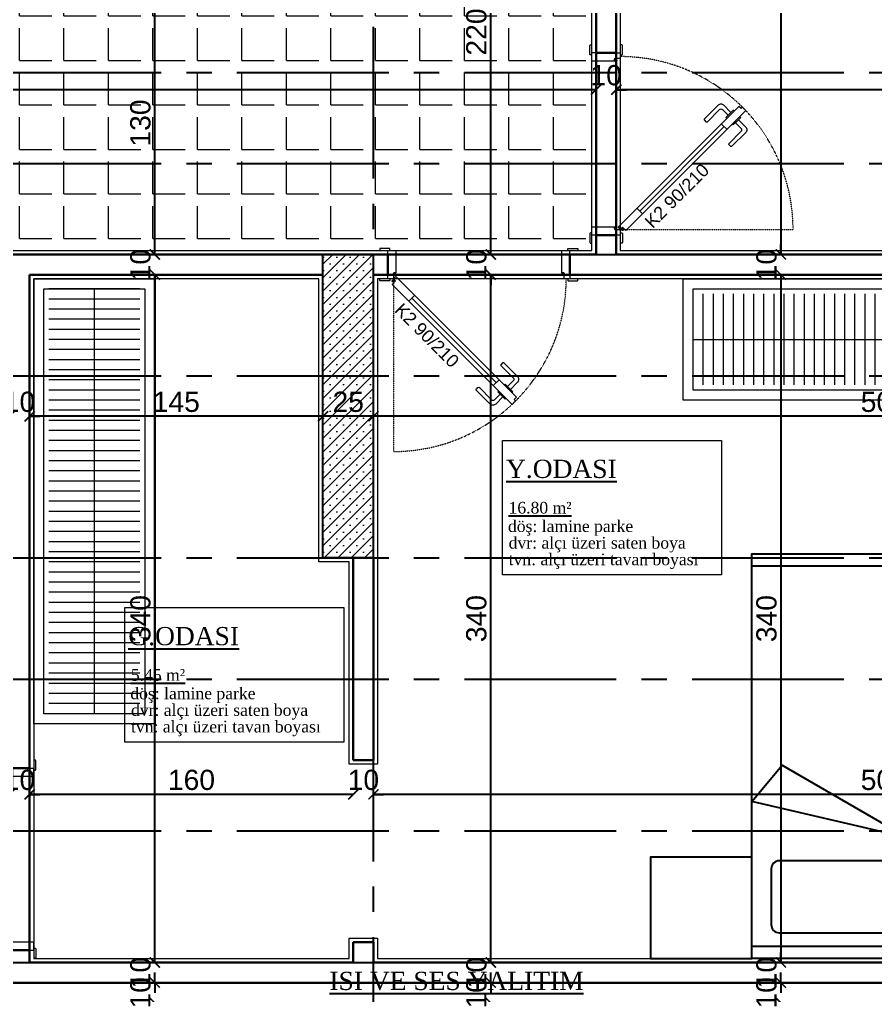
# Model space of a CAD drawing. Header units: millimetres. Extents: x 2778 to 13672, y 1832 to 5175.
# Drawn here: x 7181.6 to 7604.7, y 3648.9 to 4131.4 of the extents above; entities that cross this region are included whole.
import ezdxf

# ---------------------------------------------------------------- set-up
doc = ezdxf.new("R2010")
doc.units = ezdxf.units.MM
for name, pattern in [('CENTER2', [112.5, 75, -12.5, 12.5, -12.5]), ('DASHDOT2', [12.7, 6.35, -3.175, 0, -3.175]), ('DOTX2', [0.5, 0, -0.5])]:
    doc.linetypes.add(name, pattern=pattern)
for name, color, linetype in [('7-DCR-FRN', 8, 'Continuous'), ('Panel', 7, 'Continuous'), ('Yazi', 7, 'Continuous')]:
    doc.layers.add(name, color=color, linetype=linetype)
for name, color, linetype, lineweight in [('aks', 251, 'DASHDOT2', 35), ('duvar', 232, 'Continuous', 30), ('ince', 37, 'Continuous', 0), ('iz', 1, 'DOTX2', 20), ('kapı', 3, 'Continuous', 18), ('Kiris', 7, 'Continuous', 30), ('sıva iç', 21, 'Continuous', 0), ('yazı', 11, 'Continuous', 20), ('z - tarama', 251, 'Continuous', 18), ('ölçü dış', 192, 'Continuous', 20), ('ÖLÇÜ İÇ', 7, 'Continuous', 9)]:
    doc.layers.add(name, color=color, linetype=linetype, lineweight=lineweight)
doc.styles.get("Standard").update_dxf_attribs({"font": 'arial.ttf'})
doc.styles.add('Times roman', font='times.ttf')
doc.dimstyles.new('zulay iç ölçü', dxfattribs={"dimtxt": 10, "dimasz": 5, "dimexe": 0.18, "dimexo": 0, "dimgap": 2, "dimtad": 3, "dimdec": 0, "dimzin": 0, "dimdsep": 46, "dimtxsty": 'Standard', "dimblk": 'ARCHTICK', "dimcen": 0.09, "dimse1": 1, "dimse2": 1, "dimadec": 0, "dimazin": 0, "dimtfac": 1, "dimtdec": 0, "dimtix": 1, "dimtofl": 0, "dimtmove": 0, "dimatfit": 3, "dimldrblk": 'ARCHTICK', "dimfxl": 1, "dimtolj": 1, "dimtzin": 0, "dimarcsym": 0})

# ---------------------------------------------------------------- blocks, each defined once
blk = doc.blocks.new('IDE941Entity3389')
at = {"layer": 'Panel', "linetype": 'Continuous', "lineweight": 5}
h = blk.add_hatch(dxfattribs=at)
h.set_pattern_fill('SACNCR', color=163, scale=50, style=0)
h.set_pattern_definition([(45, (0, 0), (-3.314563, 3.314563), []), (45, (3.3146, 0), (-3.314563, 3.314563), [0, -4.6875])])
h.paths.add_polyline_path([(4180, 1375), (4180, 1525), (4205, 1525), (4205, 1375)])
blk = doc.blocks.new('IDE941Entity3390')
at = {"layer": 'Panel', "color": 164, "linetype": 'Continuous', "lineweight": -3}
blk.add_lwpolyline([(4205, 1375), (4180, 1375)], dxfattribs=at)
blk = doc.blocks.new('IDE941Entity3391')
at = {"layer": 'Panel', "color": 164, "linetype": 'Continuous', "lineweight": -3}
blk.add_lwpolyline([(4205, 1375), (4205, 1525)], dxfattribs=at)
blk = doc.blocks.new('IDE941Entity3392')
at = {"layer": 'Panel', "color": 164, "linetype": 'Continuous', "lineweight": -3}
blk.add_lwpolyline([(4205, 1525), (4180, 1525)], dxfattribs=at)
blk = doc.blocks.new('IDE941Entity3393')
at = {"layer": 'Panel', "color": 164, "linetype": 'Continuous', "lineweight": -3}
blk.add_lwpolyline([(4180, 1375), (4180, 1525)], dxfattribs=at)
blk = doc.blocks.new('_ArchTick')
at = {"color": 0, "linetype": 'ByBlock', "const_width": 0.15}
blk.add_lwpolyline([(-0.5, -0.5), (0.5, 0.5)], dxfattribs=at)
blk = doc.blocks.new('*D2164')
at = {"layer": 'Defpoints', "color": 0, "transparency": 16777216}
for p in [(7248.47, 3655.23), (7248.47, 3645.23), (7248.47, 3645.23)]:
    blk.add_point(p, dxfattribs=at)
at = {"layer": 'ÖLÇÜ İÇ', "color": 0, "lineweight": -2, "transparency": 16777216}
for p, q in [((7248.47, 3655.23), (7248.47, 3660.23)), ((7248.47, 3645.23), (7248.47, 3640.23))]:
    blk.add_line(p, q, dxfattribs=at)
at = {"layer": 'ÖLÇÜ İÇ', "color": 0, "lineweight": -2, "transparency": 16777216, "xscale": 5, "yscale": 5, "zscale": 5}
for p, rotation in [((7248.47, 3655.23), 270), ((7248.47, 3645.23), 90)]:
    blk.add_blockref('_ArchTick', p, dxfattribs=dict(at, rotation=rotation))
at = {"layer": 'ÖLÇÜ İÇ', "color": 0, "transparency": 16777216, "insert": (7241.37, 3650.23), "char_height": 10, "attachment_point": 5, "rotation": 90}
blk.add_mtext('\\A1;10', dxfattribs=at)
blk = doc.blocks.new('*D2173')
at = {"layer": 'Defpoints', "color": 0, "transparency": 16777216}
for p in [(7413.96, 3655.23), (7413.96, 3645.23), (7414.55, 3645.23)]:
    blk.add_point(p, dxfattribs=at)
at = {"layer": 'ÖLÇÜ İÇ', "color": 0, "lineweight": -2, "transparency": 16777216}
for p, q in [((7414.55, 3655.23), (7414.55, 3660.23)), ((7414.55, 3645.23), (7414.55, 3640.23))]:
    blk.add_line(p, q, dxfattribs=at)
at = {"layer": 'ÖLÇÜ İÇ', "color": 0, "lineweight": -2, "transparency": 16777216, "xscale": 5, "yscale": 5, "zscale": 5}
for p, rotation in [((7414.55, 3655.23), 270), ((7414.55, 3645.23), 90)]:
    blk.add_blockref('_ArchTick', p, dxfattribs=dict(at, rotation=rotation))
at = {"layer": 'ÖLÇÜ İÇ', "color": 0, "transparency": 16777216, "insert": (7407.45, 3650.23), "char_height": 10, "attachment_point": 5, "rotation": 90}
blk.add_mtext('\\A1;10', dxfattribs=at)
blk = doc.blocks.new('*D2186')
at = {"layer": 'Defpoints', "color": 0, "transparency": 16777216}
for p in [(7557.98, 3655.23), (7557.98, 3655.23), (7557.98, 3645.23)]:
    blk.add_point(p, dxfattribs=at)
at = {"layer": 'ÖLÇÜ İÇ', "color": 0, "lineweight": -2, "transparency": 16777216}
for p, q in [((7557.98, 3655.23), (7557.98, 3660.23)), ((7557.98, 3645.23), (7557.98, 3640.23))]:
    blk.add_line(p, q, dxfattribs=at)
at = {"layer": 'ÖLÇÜ İÇ', "color": 0, "lineweight": -2, "transparency": 16777216, "xscale": 5, "yscale": 5, "zscale": 5}
for p, rotation in [((7557.98, 3655.23), 270), ((7557.98, 3645.23), 90)]:
    blk.add_blockref('_ArchTick', p, dxfattribs=dict(at, rotation=rotation))
at = {"layer": 'ÖLÇÜ İÇ', "color": 0, "transparency": 16777216, "insert": (7550.87, 3650.23), "char_height": 10, "attachment_point": 5, "rotation": 90}
blk.add_mtext('\\A1;10', dxfattribs=at)
blk = doc.blocks.new('sadsfsfsf')
at = {"layer": 'ince'}
for p, q in [((0.7, 0), (-0.7, 0)), ((0, 0.7), (0, -0.7))]:
    blk.add_line(p, q, dxfattribs=at)
for radius in [0.6, 0.45]:
    blk.add_circle((0, 0), radius, dxfattribs=at)
blk = doc.blocks.new('eddeded')
at = {"layer": 'duvar'}
for p, q in [((-48.21, 54.38), (-38.21, 54.38)), ((-48.21, -35.62), (-38.21, -35.62))]:
    blk.add_line(p, q, dxfattribs=at)
at = {"layer": 'ince'}
blk.add_line((-26.6, -23.78), (15.13, 17.96), dxfattribs=at)
for points in [[(-50.21, 53.38), (-50.96, 53.38, -0.414214), (-51.21, 53.63), (-51.21, 58.13, -0.414214), (-50.96, 58.38), (-50.21, 58.38)], [(-36.21, 53.38), (-35.46, 53.38, 0.414214), (-35.21, 53.63), (-35.21, 58.13, 0.414214), (-35.46, 58.38), (-36.21, 58.38)], [(-50.21, -34.62), (-50.96, -34.62, 0.414214), (-51.21, -34.87), (-51.21, -39.37, 0.414214), (-50.96, -39.62), (-50.21, -39.62)], [(-36.21, -34.62), (-35.46, -34.62, -0.414214), (-35.21, -34.87), (-35.21, -39.37, -0.414214), (-35.46, -39.62), (-36.21, -39.62)]]:
    blk.add_lwpolyline(points, format="xyb", dxfattribs=at)
for points in [[(-39.11, 51.33), (-39.11, 50.38), (-37.81, 50.68), (-37.81, 50.81, -0.112206), (-37.91, 50.76), (-38.72, 50.57, -0.482314), (-39.02, 50.82), (-39.02, 51.24, -0.414214), (-38.77, 51.49), (-37.97, 51.49, -0.170049), (-37.81, 51.43), (-37.81, 51.58), (-38.86, 51.58, 0.414214)], [(17.08, 23.59), (18.49, 25), (14.96, 28.54, 0.414214), (12.13, 28.54), (5.41, 21.82, 0.414214), (5.41, 21.11), (6.12, 20.4, 0.414214), (6.83, 20.4), (12.84, 26.41, -0.414214), (14.25, 26.41)], [(20.76, 19.91), (22.17, 21.32), (25.71, 17.79, -0.414214), (25.71, 14.96), (18.99, 8.24, -0.414214), (18.28, 8.24), (17.58, 8.95, -0.414214), (17.58, 9.66), (23.59, 15.67, 0.414214), (23.59, 17.08)], [(-39.11, -31.62), (-39.11, -32.57, 0.414214), (-38.86, -32.82), (-37.81, -32.82), (-37.81, -32.67, -0.170049), (-37.97, -32.73), (-38.77, -32.73, -0.414214), (-39.02, -32.48), (-39.02, -32.06, -0.482314), (-38.72, -31.81), (-37.91, -32, -0.112206), (-37.81, -32.05), (-37.81, -31.92)]]:
    blk.add_lwpolyline(points, format="xyb", close=True, dxfattribs=at)
for points in [[(20.04, 25.7), (19.62, 26.12), (15.96, 22.47), (16.38, 22.04)], [(22.87, 22.87), (23.29, 22.44), (19.64, 18.79), (19.21, 19.21)]]:
    blk.add_lwpolyline(points, dxfattribs=at)
at = {"layer": 'iz', "ltscale": 0.1}
for p, q in [((-48.21, -35.62), (-48.21, 54.38)), ((-38.21, -35.62), (-38.21, 54.38)), ((-36.21, -32.82), (49.19, -32.82))]:
    blk.add_line(p, q, dxfattribs=at)
blk.add_arc((-36.22, -32.83), 85.41, 0.0042, 89.9958, dxfattribs=at)
at = {"layer": 'kapı'}
for p, q in [((13.72, 19.37), (16.54, 16.54)), ((-28.02, -22.36), (-25.19, -25.19))]:
    blk.add_line(p, q, dxfattribs=at)
for points in [[(-36.21, 54.38), (-36.21, 51.58), (-38.86, 51.58, 0.414214), (-39.11, 51.33), (-39.11, 50.38), (-50.21, 50.38), (-50.21, 54.38)], [(-50.21, -35.62), (-50.21, -31.62), (-39.11, -31.62), (-39.11, -32.57, 0.414214), (-38.86, -32.82), (-36.21, -32.82), (-36.21, -35.62), (-36.21, -35.62)]]:
    blk.add_lwpolyline(points, format="xyb", dxfattribs=at)
blk.add_lwpolyline([(-36.21, -32.82), (-35.15, -31.76), (-33.46, -33.46), (25.87, 25.87), (24.17, 27.57), (23.47, 26.86), (22.33, 27.99), (-37.35, -31.69), (-36.21, -32.82)], dxfattribs=at)
at = {"layer": 'sıva iç'}
for p, q in [((-48.21, 54.38), (-50.21, 54.38)), ((-38.21, 54.38), (-36.21, 54.38)), ((-48.21, -35.62), (-50.21, -35.62)), ((-36.21, -35.62), (-38.21, -35.62))]:
    blk.add_line(p, q, dxfattribs=at)
at = {"layer": 'ölçü dış'}
blk.add_line((-38.21, -35.62), (-48.21, -35.62), dxfattribs=at)
at = {"layer": 'ince', "rotation": 90}
blk.add_blockref('sadsfsfsf', (-35.15, -32.82), dxfattribs=at)
at = {"layer": 'yazı'}
blk.add_text('K2 90/210', height=6.328, rotation=45, dxfattribs=at).set_placement((-20.24, -32.71))
blk = doc.blocks.new('*U31')
at = {"layer": '7-DCR-FRN'}
for points in [[(-80, 100), (-130, 100), (-130, 50), (-80, 50)], [(80, 100), (80, 94), (-80, 94), (-80, 100)], [(-80, 100), (80, 100), (80, -100), (-80, -100)], [(-80, 100), (80, 100), (80, -100), (-80, -100)], [(130, 100), (80, 100), (80, 50), (130, 50)], [(-80, -94), (80, -94), (80, -100), (-80, -100)]]:
    blk.add_lwpolyline(points, close=True, dxfattribs=at)
for points in [[(-70.38, 83.3, -0.414214), (-66.38, 87.3), (-8.34, 87.3, -0.414214), (-4.34, 83.3), (-4.34, 55.74, -0.414214), (-8.34, 51.74), (-66.38, 51.74, -0.414214), (-70.38, 55.74)], [(70.38, 83.3, 0.414214), (66.38, 87.3), (8.34, 87.3, 0.414214), (4.34, 83.3), (4.34, 55.74, 0.414214), (8.34, 51.74), (66.38, 51.74, 0.414214), (70.38, 55.74)]]:
    blk.add_lwpolyline(points, format="xyb", close=True, dxfattribs=at)
blk.add_lwpolyline([(-4.31, 39.62), (-65, 4.38), (-80, 22.38), (-6.26, 39.62), (6.26, 39.62), (80, 22.38), (65, 4.38), (4.31, 39.62)], dxfattribs=at)
blk = doc.blocks.new('*U44')
at = {"layer": '7-DCR-FRN', "lineweight": 9}
blk.add_line((215, 30), (5, 30), dxfattribs=at)
for points in [[(220, 60), (220, 0), (0, 0), (0, 60)], [(215, 55), (215, 5), (5, 5), (5, 55)]]:
    blk.add_lwpolyline(points, close=True, dxfattribs=at)
for points in [[(5, 52.5), (5, 7.5)], [(5, 52.5), (5, 7.5)], [(5, 52.5), (5, 7.5)], [(10, 52.5), (10, 7.5)], [(10, 52.5), (10, 7.5)], [(15, 52.5), (15, 7.5)], [(15, 52.5), (15, 7.5)], [(20, 52.5), (20, 7.5)], [(20, 52.5), (20, 7.5)], [(25, 52.5), (25, 7.5)], [(25, 52.5), (25, 7.5)], [(30, 52.5), (30, 7.5)], [(30, 52.5), (30, 7.5)], [(35, 52.5), (35, 7.5)], [(35, 52.5), (35, 7.5)], [(40, 52.5), (40, 7.5)], [(40, 52.5), (40, 7.5)], [(45, 52.5), (45, 7.5)], [(45, 52.5), (45, 7.5)], [(50, 52.5), (50, 7.5)], [(50, 52.5), (50, 7.5)], [(55, 52.5), (55, 7.5)], [(60, 52.5), (60, 7.5)], [(65, 52.5), (65, 7.5)], [(70, 52.5), (70, 7.5)], [(75, 52.5), (75, 7.5)], [(80, 52.5), (80, 7.5)], [(85, 52.5), (85, 7.5)], [(90, 52.5), (90, 7.5)], [(95, 52.5), (95, 7.5)], [(100, 52.5), (100, 7.5)], [(105, 52.5), (105, 7.5)], [(110, 52.5), (110, 7.5)], [(115, 52.5), (115, 7.5)], [(120, 52.5), (120, 7.5)], [(125, 52.5), (125, 7.5)], [(130, 52.5), (130, 7.5)], [(135, 52.5), (135, 7.5)], [(140, 52.5), (140, 7.5)], [(145, 52.5), (145, 7.5)], [(150, 52.5), (150, 7.5)], [(155, 52.5), (155, 7.5)], [(160, 52.5), (160, 7.5)], [(165, 52.5), (165, 7.5)], [(170, 52.5), (170, 7.5)], [(175, 52.5), (175, 7.5)], [(180, 52.5), (180, 7.5)], [(185, 52.5), (185, 7.5)], [(190, 52.5), (190, 7.5)], [(195, 52.5), (195, 7.5)], [(200, 52.5), (200, 7.5)], [(205, 52.5), (205, 7.5)], [(210, 52.5), (210, 7.5)], [(215, 52.5), (215, 7.5)], [(220, 52.5), (220, 7.5)]]:
    blk.add_lwpolyline(points, dxfattribs=at)
blk = doc.blocks.new('*D2266')
at = {"layer": 'Defpoints', "color": 0, "transparency": 16777216}
for p in [(7248.47, 3665.23), (7248.47, 3665.23), (7248.47, 3655.23)]:
    blk.add_point(p, dxfattribs=at)
at = {"layer": 'ÖLÇÜ İÇ', "color": 0, "lineweight": -2, "transparency": 16777216}
for p, q in [((7248.47, 3665.23), (7248.47, 3670.23)), ((7248.47, 3655.23), (7248.47, 3650.23))]:
    blk.add_line(p, q, dxfattribs=at)
at = {"layer": 'ÖLÇÜ İÇ', "color": 0, "lineweight": -2, "transparency": 16777216, "xscale": 5, "yscale": 5, "zscale": 5}
for p, rotation in [((7248.47, 3665.23), 270), ((7248.47, 3655.23), 90)]:
    blk.add_blockref('_ArchTick', p, dxfattribs=dict(at, rotation=rotation))
at = {"layer": 'ÖLÇÜ İÇ', "color": 0, "transparency": 16777216, "insert": (7241.37, 3660.23), "char_height": 10, "attachment_point": 5, "rotation": 90}
blk.add_mtext('\\A1;10', dxfattribs=at)
blk = doc.blocks.new('*D2267')
at = {"layer": 'Defpoints', "color": 0, "transparency": 16777216}
for p in [(7248.47, 4005.23), (7248.47, 4005.23), (7248.47, 3665.23)]:
    blk.add_point(p, dxfattribs=at)
at = {"layer": 'ÖLÇÜ İÇ', "color": 0, "lineweight": -2, "transparency": 16777216}
blk.add_line((7248.47, 3665.23), (7248.47, 4005.23), dxfattribs=at)
at = {"layer": 'ÖLÇÜ İÇ', "color": 0, "lineweight": -2, "transparency": 16777216, "xscale": 5, "yscale": 5, "zscale": 5}
for p, rotation in [((7248.47, 4005.23), 90), ((7248.47, 3665.23), 270)]:
    blk.add_blockref('_ArchTick', p, dxfattribs=dict(at, rotation=rotation))
at = {"layer": 'ÖLÇÜ İÇ', "color": 0, "transparency": 16777216, "insert": (7241.36, 3835.23), "char_height": 10, "attachment_point": 5, "rotation": 90}
blk.add_mtext('\\A1;340', dxfattribs=at)
blk = doc.blocks.new('*D2268')
at = {"layer": 'Defpoints', "color": 0, "transparency": 16777216}
for p in [(7248.47, 4015.23), (7248.47, 4015.23), (7248.47, 4005.23)]:
    blk.add_point(p, dxfattribs=at)
at = {"layer": 'ÖLÇÜ İÇ', "color": 0, "lineweight": -2, "transparency": 16777216}
for p, q in [((7248.47, 4015.23), (7248.47, 4020.23)), ((7248.47, 4005.23), (7248.47, 4000.23))]:
    blk.add_line(p, q, dxfattribs=at)
at = {"layer": 'ÖLÇÜ İÇ', "color": 0, "lineweight": -2, "transparency": 16777216, "xscale": 5, "yscale": 5, "zscale": 5}
for p, rotation in [((7248.47, 4015.23), 270), ((7248.47, 4005.23), 90)]:
    blk.add_blockref('_ArchTick', p, dxfattribs=dict(at, rotation=rotation))
at = {"layer": 'ÖLÇÜ İÇ', "color": 0, "transparency": 16777216, "insert": (7241.37, 4010.23), "char_height": 10, "attachment_point": 5, "rotation": 90}
blk.add_mtext('\\A1;10', dxfattribs=at)
blk = doc.blocks.new('*D2269')
at = {"layer": 'Defpoints', "color": 0, "transparency": 16777216}
for p in [(7248.47, 4145.23), (7248.47, 4145.23), (7248.47, 4015.23)]:
    blk.add_point(p, dxfattribs=at)
at = {"layer": 'ÖLÇÜ İÇ', "color": 0, "lineweight": -2, "transparency": 16777216}
blk.add_line((7248.47, 4015.23), (7248.47, 4145.23), dxfattribs=at)
at = {"layer": 'ÖLÇÜ İÇ', "color": 0, "lineweight": -2, "transparency": 16777216, "xscale": 5, "yscale": 5, "zscale": 5}
for p, rotation in [((7248.47, 4145.23), 90), ((7248.47, 4015.23), 270)]:
    blk.add_blockref('_ArchTick', p, dxfattribs=dict(at, rotation=rotation))
at = {"layer": 'ÖLÇÜ İÇ', "color": 0, "transparency": 16777216, "insert": (7241.36, 4080.23), "char_height": 10, "attachment_point": 5, "rotation": 90}
blk.add_mtext('\\A1;130', dxfattribs=at)
blk = doc.blocks.new('*D2275')
at = {"layer": 'Defpoints', "color": 0, "transparency": 16777216}
for p in [(7413.96, 3665.23), (7414.55, 3665.23), (7413.96, 3655.23)]:
    blk.add_point(p, dxfattribs=at)
at = {"layer": 'ÖLÇÜ İÇ', "color": 0, "lineweight": -2, "transparency": 16777216}
for p, q in [((7414.55, 3665.23), (7414.55, 3670.23)), ((7414.55, 3655.23), (7414.55, 3650.23))]:
    blk.add_line(p, q, dxfattribs=at)
at = {"layer": 'ÖLÇÜ İÇ', "color": 0, "lineweight": -2, "transparency": 16777216, "xscale": 5, "yscale": 5, "zscale": 5}
for p, rotation in [((7414.55, 3665.23), 270), ((7414.55, 3655.23), 90)]:
    blk.add_blockref('_ArchTick', p, dxfattribs=dict(at, rotation=rotation))
at = {"layer": 'ÖLÇÜ İÇ', "color": 0, "transparency": 16777216, "insert": (7407.45, 3660.23), "char_height": 10, "attachment_point": 5, "rotation": 90}
blk.add_mtext('\\A1;10', dxfattribs=at)
blk = doc.blocks.new('*D2276')
at = {"layer": 'Defpoints', "color": 0, "transparency": 16777216}
for p in [(7414.55, 4005.23), (7414.55, 4005.23), (7413.96, 3665.23)]:
    blk.add_point(p, dxfattribs=at)
at = {"layer": 'ÖLÇÜ İÇ', "color": 0, "lineweight": -2, "transparency": 16777216}
blk.add_line((7414.55, 3665.23), (7414.55, 4005.23), dxfattribs=at)
at = {"layer": 'ÖLÇÜ İÇ', "color": 0, "lineweight": -2, "transparency": 16777216, "xscale": 5, "yscale": 5, "zscale": 5}
for p, rotation in [((7414.55, 4005.23), 90), ((7414.55, 3665.23), 270)]:
    blk.add_blockref('_ArchTick', p, dxfattribs=dict(at, rotation=rotation))
at = {"layer": 'ÖLÇÜ İÇ', "color": 0, "transparency": 16777216, "insert": (7407.45, 3835.23), "char_height": 10, "attachment_point": 5, "rotation": 90}
blk.add_mtext('\\A1;340', dxfattribs=at)
blk = doc.blocks.new('*D2277')
at = {"layer": 'Defpoints', "color": 0, "transparency": 16777216}
for p in [(7414.55, 4015.23), (7414.55, 4015.23), (7414.55, 4005.23)]:
    blk.add_point(p, dxfattribs=at)
at = {"layer": 'ÖLÇÜ İÇ', "color": 0, "lineweight": -2, "transparency": 16777216}
for p, q in [((7414.55, 4015.23), (7414.55, 4020.23)), ((7414.55, 4005.23), (7414.55, 4000.23))]:
    blk.add_line(p, q, dxfattribs=at)
at = {"layer": 'ÖLÇÜ İÇ', "color": 0, "lineweight": -2, "transparency": 16777216, "xscale": 5, "yscale": 5, "zscale": 5}
for p, rotation in [((7414.55, 4015.23), 270), ((7414.55, 4005.23), 90)]:
    blk.add_blockref('_ArchTick', p, dxfattribs=dict(at, rotation=rotation))
at = {"layer": 'ÖLÇÜ İÇ', "color": 0, "transparency": 16777216, "insert": (7407.45, 4010.23), "char_height": 10, "attachment_point": 5, "rotation": 90}
blk.add_mtext('\\A1;10', dxfattribs=at)
blk = doc.blocks.new('*D2278')
at = {"layer": 'Defpoints', "color": 0, "transparency": 16777216}
for p in [(7414.55, 4235.23), (7414.55, 4235.23), (7414.55, 4015.23)]:
    blk.add_point(p, dxfattribs=at)
at = {"layer": 'ÖLÇÜ İÇ', "color": 0, "lineweight": -2, "transparency": 16777216}
blk.add_line((7414.55, 4015.23), (7414.55, 4235.23), dxfattribs=at)
at = {"layer": 'ÖLÇÜ İÇ', "color": 0, "lineweight": -2, "transparency": 16777216, "xscale": 5, "yscale": 5, "zscale": 5}
for p, rotation in [((7414.55, 4235.23), 90), ((7414.55, 4015.23), 270)]:
    blk.add_blockref('_ArchTick', p, dxfattribs=dict(at, rotation=rotation))
at = {"layer": 'ÖLÇÜ İÇ', "color": 0, "transparency": 16777216, "insert": (7407.45, 4125.23), "char_height": 10, "attachment_point": 5, "rotation": 90}
blk.add_mtext('\\A1;220', dxfattribs=at)
blk = doc.blocks.new('*D2285')
at = {"layer": 'Defpoints', "color": 0, "transparency": 16777216}
for p in [(7557.98, 4345.23), (7557.98, 4015.23), (7557.98, 4015.23)]:
    blk.add_point(p, dxfattribs=at)
at = {"layer": 'ÖLÇÜ İÇ', "color": 0, "lineweight": -2, "transparency": 16777216}
blk.add_line((7557.98, 4345.23), (7557.98, 4015.23), dxfattribs=at)
at = {"layer": 'ÖLÇÜ İÇ', "color": 0, "lineweight": -2, "transparency": 16777216, "xscale": 5, "yscale": 5, "zscale": 5}
for p, rotation in [((7557.98, 4345.23), 90), ((7557.98, 4015.23), 270)]:
    blk.add_blockref('_ArchTick', p, dxfattribs=dict(at, rotation=rotation))
at = {"layer": 'ÖLÇÜ İÇ', "color": 0, "transparency": 16777216, "insert": (7550.87, 4180.23), "char_height": 10, "attachment_point": 5, "rotation": 90}
blk.add_mtext('\\A1;330', dxfattribs=at)
blk = doc.blocks.new('*D2286')
at = {"layer": 'Defpoints', "color": 0, "transparency": 16777216}
for p in [(7557.98, 4015.23), (7557.98, 4005.23), (7557.98, 4005.23)]:
    blk.add_point(p, dxfattribs=at)
at = {"layer": 'ÖLÇÜ İÇ', "color": 0, "lineweight": -2, "transparency": 16777216}
for p, q in [((7557.98, 4015.23), (7557.98, 4020.23)), ((7557.98, 4005.23), (7557.98, 4000.23))]:
    blk.add_line(p, q, dxfattribs=at)
at = {"layer": 'ÖLÇÜ İÇ', "color": 0, "lineweight": -2, "transparency": 16777216, "xscale": 5, "yscale": 5, "zscale": 5}
for p, rotation in [((7557.98, 4015.23), 270), ((7557.98, 4005.23), 90)]:
    blk.add_blockref('_ArchTick', p, dxfattribs=dict(at, rotation=rotation))
at = {"layer": 'ÖLÇÜ İÇ', "color": 0, "transparency": 16777216, "insert": (7550.87, 4010.23), "char_height": 10, "attachment_point": 5, "rotation": 90}
blk.add_mtext('\\A1;10', dxfattribs=at)
blk = doc.blocks.new('*D2287')
at = {"layer": 'Defpoints', "color": 0, "transparency": 16777216}
for p in [(7557.98, 4005.23), (7557.98, 3665.23), (7557.98, 3665.23)]:
    blk.add_point(p, dxfattribs=at)
at = {"layer": 'ÖLÇÜ İÇ', "color": 0, "lineweight": -2, "transparency": 16777216}
blk.add_line((7557.98, 4005.23), (7557.98, 3665.23), dxfattribs=at)
at = {"layer": 'ÖLÇÜ İÇ', "color": 0, "lineweight": -2, "transparency": 16777216, "xscale": 5, "yscale": 5, "zscale": 5}
for p, rotation in [((7557.98, 4005.23), 90), ((7557.98, 3665.23), 270)]:
    blk.add_blockref('_ArchTick', p, dxfattribs=dict(at, rotation=rotation))
at = {"layer": 'ÖLÇÜ İÇ', "color": 0, "transparency": 16777216, "insert": (7550.87, 3835.23), "char_height": 10, "attachment_point": 5, "rotation": 90}
blk.add_mtext('\\A1;340', dxfattribs=at)
blk = doc.blocks.new('*D2288')
at = {"layer": 'Defpoints', "color": 0, "transparency": 16777216}
for p in [(7557.98, 3665.23), (7557.98, 3655.23), (7557.98, 3655.23)]:
    blk.add_point(p, dxfattribs=at)
at = {"layer": 'ÖLÇÜ İÇ', "color": 0, "lineweight": -2, "transparency": 16777216}
for p, q in [((7557.98, 3665.23), (7557.98, 3670.23)), ((7557.98, 3655.23), (7557.98, 3650.23))]:
    blk.add_line(p, q, dxfattribs=at)
at = {"layer": 'ÖLÇÜ İÇ', "color": 0, "lineweight": -2, "transparency": 16777216, "xscale": 5, "yscale": 5, "zscale": 5}
for p, rotation in [((7557.98, 3665.23), 270), ((7557.98, 3655.23), 90)]:
    blk.add_blockref('_ArchTick', p, dxfattribs=dict(at, rotation=rotation))
at = {"layer": 'ÖLÇÜ İÇ', "color": 0, "transparency": 16777216, "insert": (7550.87, 3660.23), "char_height": 10, "attachment_point": 5, "rotation": 90}
blk.add_mtext('\\A1;10', dxfattribs=at)
blk = doc.blocks.new('*D2290')
at = {"layer": 'Defpoints', "color": 0, "transparency": 16777216}
for p in [(7356.58, 3765.23), (7356.58, 3748.33), (7861.58, 3748.33)]:
    blk.add_point(p, dxfattribs=at)
at = {"layer": 'ÖLÇÜ İÇ', "color": 0, "lineweight": -2, "transparency": 16777216}
blk.add_line((7861.58, 3748.33), (7356.58, 3748.33), dxfattribs=at)
at = {"layer": 'ÖLÇÜ İÇ', "color": 0, "lineweight": -2, "transparency": 16777216, "xscale": 5, "yscale": 5, "zscale": 5, "rotation": 180}
blk.add_blockref('_ArchTick', (7356.58, 3748.33), dxfattribs=at)
at = {"layer": 'ÖLÇÜ İÇ', "color": 0, "lineweight": -2, "transparency": 16777216, "xscale": 5, "yscale": 5, "zscale": 5}
blk.add_blockref('_ArchTick', (7861.58, 3748.33), dxfattribs=at)
at = {"layer": 'ÖLÇÜ İÇ', "color": 0, "transparency": 16777216, "insert": (7609.08, 3755.44), "char_height": 10, "attachment_point": 5}
blk.add_mtext('\\A1;505', dxfattribs=at)
blk = doc.blocks.new('*D2291')
at = {"layer": 'Defpoints', "color": 0, "transparency": 16777216}
for p in [(7346.58, 3765.23), (7356.58, 3765.23), (7346.58, 3748.33)]:
    blk.add_point(p, dxfattribs=at)
at = {"layer": 'ÖLÇÜ İÇ', "color": 0, "lineweight": -2, "transparency": 16777216}
for p, q in [((7346.58, 3748.33), (7341.58, 3748.33)), ((7356.58, 3748.33), (7361.58, 3748.33))]:
    blk.add_line(p, q, dxfattribs=at)
at = {"layer": 'ÖLÇÜ İÇ', "color": 0, "lineweight": -2, "transparency": 16777216, "xscale": 5, "yscale": 5, "zscale": 5}
blk.add_blockref('_ArchTick', (7346.58, 3748.33), dxfattribs=at)
at = {"layer": 'ÖLÇÜ İÇ', "color": 0, "lineweight": -2, "transparency": 16777216, "xscale": 5, "yscale": 5, "zscale": 5, "rotation": 180}
blk.add_blockref('_ArchTick', (7356.58, 3748.33), dxfattribs=at)
at = {"layer": 'ÖLÇÜ İÇ', "color": 0, "transparency": 16777216, "insert": (7351.58, 3755.44), "char_height": 10, "attachment_point": 5}
blk.add_mtext('\\A1;10', dxfattribs=at)
blk = doc.blocks.new('*D2292')
at = {"layer": 'Defpoints', "color": 0, "transparency": 16777216}
for p in [(7346.58, 3765.23), (7186.58, 3748.33), (7186.58, 3748.33)]:
    blk.add_point(p, dxfattribs=at)
at = {"layer": 'ÖLÇÜ İÇ', "color": 0, "lineweight": -2, "transparency": 16777216}
blk.add_line((7346.58, 3748.33), (7186.58, 3748.33), dxfattribs=at)
at = {"layer": 'ÖLÇÜ İÇ', "color": 0, "lineweight": -2, "transparency": 16777216, "xscale": 5, "yscale": 5, "zscale": 5, "rotation": 180}
blk.add_blockref('_ArchTick', (7186.58, 3748.33), dxfattribs=at)
at = {"layer": 'ÖLÇÜ İÇ', "color": 0, "lineweight": -2, "transparency": 16777216, "xscale": 5, "yscale": 5, "zscale": 5}
blk.add_blockref('_ArchTick', (7346.58, 3748.33), dxfattribs=at)
at = {"layer": 'ÖLÇÜ İÇ', "color": 0, "transparency": 16777216, "insert": (7266.58, 3755.44), "char_height": 10, "attachment_point": 5}
blk.add_mtext('\\A1;160', dxfattribs=at)
blk = doc.blocks.new('*D2293')
at = {"layer": 'Defpoints', "color": 0, "transparency": 16777216}
for p in [(7176.58, 3748.33), (7176.58, 3748.33), (7186.58, 3748.33)]:
    blk.add_point(p, dxfattribs=at)
at = {"layer": 'ÖLÇÜ İÇ', "color": 0, "lineweight": -2, "transparency": 16777216}
for p, q in [((7176.58, 3748.33), (7171.58, 3748.33)), ((7186.58, 3748.33), (7191.58, 3748.33))]:
    blk.add_line(p, q, dxfattribs=at)
at = {"layer": 'ÖLÇÜ İÇ', "color": 0, "lineweight": -2, "transparency": 16777216, "xscale": 5, "yscale": 5, "zscale": 5}
blk.add_blockref('_ArchTick', (7176.58, 3748.33), dxfattribs=at)
at = {"layer": 'ÖLÇÜ İÇ', "color": 0, "lineweight": -2, "transparency": 16777216, "xscale": 5, "yscale": 5, "zscale": 5, "rotation": 180}
blk.add_blockref('_ArchTick', (7186.58, 3748.33), dxfattribs=at)
at = {"layer": 'ÖLÇÜ İÇ', "color": 0, "transparency": 16777216, "insert": (7181.58, 3755.44), "char_height": 10, "attachment_point": 5}
blk.add_mtext('\\A1;10', dxfattribs=at)
blk = doc.blocks.new('*D2306')
at = {"layer": 'Defpoints', "color": 0, "transparency": 16777216}
for p in [(7356.58, 3935.23), (7356.58, 3935.23), (7861.58, 3935.23)]:
    blk.add_point(p, dxfattribs=at)
at = {"layer": 'ÖLÇÜ İÇ', "color": 0, "lineweight": -2, "transparency": 16777216}
blk.add_line((7861.58, 3935.23), (7356.58, 3935.23), dxfattribs=at)
at = {"layer": 'ÖLÇÜ İÇ', "color": 0, "lineweight": -2, "transparency": 16777216, "xscale": 5, "yscale": 5, "zscale": 5, "rotation": 180}
blk.add_blockref('_ArchTick', (7356.58, 3935.23), dxfattribs=at)
at = {"layer": 'ÖLÇÜ İÇ', "color": 0, "lineweight": -2, "transparency": 16777216, "xscale": 5, "yscale": 5, "zscale": 5}
blk.add_blockref('_ArchTick', (7861.58, 3935.23), dxfattribs=at)
at = {"layer": 'ÖLÇÜ İÇ', "color": 0, "transparency": 16777216, "insert": (7609.08, 3942.34), "char_height": 10, "attachment_point": 5}
blk.add_mtext('\\A1;505', dxfattribs=at)
blk = doc.blocks.new('*D2307')
at = {"layer": 'Defpoints', "color": 0, "transparency": 16777216}
for p in [(7331.58, 3935.23), (7331.58, 3935.23), (7356.58, 3935.23)]:
    blk.add_point(p, dxfattribs=at)
at = {"layer": 'ÖLÇÜ İÇ', "color": 0, "lineweight": -2, "transparency": 16777216}
blk.add_line((7356.58, 3935.23), (7331.58, 3935.23), dxfattribs=at)
at = {"layer": 'ÖLÇÜ İÇ', "color": 0, "lineweight": -2, "transparency": 16777216, "xscale": 5, "yscale": 5, "zscale": 5, "rotation": 180}
blk.add_blockref('_ArchTick', (7331.58, 3935.23), dxfattribs=at)
at = {"layer": 'ÖLÇÜ İÇ', "color": 0, "lineweight": -2, "transparency": 16777216, "xscale": 5, "yscale": 5, "zscale": 5}
blk.add_blockref('_ArchTick', (7356.58, 3935.23), dxfattribs=at)
at = {"layer": 'ÖLÇÜ İÇ', "color": 0, "transparency": 16777216, "insert": (7344.08, 3942.34), "char_height": 10, "attachment_point": 5}
blk.add_mtext('\\A1;25', dxfattribs=at)
blk = doc.blocks.new('*D2308')
at = {"layer": 'Defpoints', "color": 0, "transparency": 16777216}
for p in [(7186.58, 3935.23), (7186.58, 3935.23), (7331.58, 3935.23)]:
    blk.add_point(p, dxfattribs=at)
at = {"layer": 'ÖLÇÜ İÇ', "color": 0, "lineweight": -2, "transparency": 16777216}
blk.add_line((7331.58, 3935.23), (7186.58, 3935.23), dxfattribs=at)
at = {"layer": 'ÖLÇÜ İÇ', "color": 0, "lineweight": -2, "transparency": 16777216, "xscale": 5, "yscale": 5, "zscale": 5, "rotation": 180}
blk.add_blockref('_ArchTick', (7186.58, 3935.23), dxfattribs=at)
at = {"layer": 'ÖLÇÜ İÇ', "color": 0, "lineweight": -2, "transparency": 16777216, "xscale": 5, "yscale": 5, "zscale": 5}
blk.add_blockref('_ArchTick', (7331.58, 3935.23), dxfattribs=at)
at = {"layer": 'ÖLÇÜ İÇ', "color": 0, "transparency": 16777216, "insert": (7259.08, 3942.34), "char_height": 10, "attachment_point": 5}
blk.add_mtext('\\A1;145', dxfattribs=at)
blk = doc.blocks.new('*D2309')
at = {"layer": 'Defpoints', "color": 0, "transparency": 16777216}
for p in [(7176.58, 3935.23), (7176.58, 3935.23), (7186.58, 3935.23)]:
    blk.add_point(p, dxfattribs=at)
at = {"layer": 'ÖLÇÜ İÇ', "color": 0, "lineweight": -2, "transparency": 16777216}
for p, q in [((7176.58, 3935.23), (7171.58, 3935.23)), ((7186.58, 3935.23), (7191.58, 3935.23))]:
    blk.add_line(p, q, dxfattribs=at)
at = {"layer": 'ÖLÇÜ İÇ', "color": 0, "lineweight": -2, "transparency": 16777216, "xscale": 5, "yscale": 5, "zscale": 5}
blk.add_blockref('_ArchTick', (7176.58, 3935.23), dxfattribs=at)
at = {"layer": 'ÖLÇÜ İÇ', "color": 0, "lineweight": -2, "transparency": 16777216, "xscale": 5, "yscale": 5, "zscale": 5, "rotation": 180}
blk.add_blockref('_ArchTick', (7186.58, 3935.23), dxfattribs=at)
at = {"layer": 'ÖLÇÜ İÇ', "color": 0, "transparency": 16777216, "insert": (7181.58, 3942.34), "char_height": 10, "attachment_point": 5}
blk.add_mtext('\\A1;10', dxfattribs=at)
blk = doc.blocks.new('*D2319')
at = {"layer": 'Defpoints', "color": 0, "transparency": 16777216}
for p in [(7476.58, 4096.71), (7476.58, 4096.71), (7861.58, 4096.71)]:
    blk.add_point(p, dxfattribs=at)
at = {"layer": 'ÖLÇÜ İÇ', "color": 0, "lineweight": -2, "transparency": 16777216}
blk.add_line((7861.58, 4096.71), (7476.58, 4096.71), dxfattribs=at)
at = {"layer": 'ÖLÇÜ İÇ', "color": 0, "lineweight": -2, "transparency": 16777216, "xscale": 5, "yscale": 5, "zscale": 5, "rotation": 180}
blk.add_blockref('_ArchTick', (7476.58, 4096.71), dxfattribs=at)
at = {"layer": 'ÖLÇÜ İÇ', "color": 0, "lineweight": -2, "transparency": 16777216, "xscale": 5, "yscale": 5, "zscale": 5}
blk.add_blockref('_ArchTick', (7861.58, 4096.71), dxfattribs=at)
at = {"layer": 'ÖLÇÜ İÇ', "color": 0, "transparency": 16777216, "insert": (7669.08, 4103.81), "char_height": 10, "attachment_point": 5}
blk.add_mtext('\\A1;385', dxfattribs=at)
blk = doc.blocks.new('*D2320')
at = {"layer": 'Defpoints', "color": 0, "transparency": 16777216}
for p in [(7466.58, 4096.71), (7466.58, 4096.71), (7476.58, 4096.71)]:
    blk.add_point(p, dxfattribs=at)
at = {"layer": 'ÖLÇÜ İÇ', "color": 0, "lineweight": -2, "transparency": 16777216}
for p, q in [((7466.58, 4096.71), (7461.58, 4096.71)), ((7476.58, 4096.71), (7481.58, 4096.71))]:
    blk.add_line(p, q, dxfattribs=at)
at = {"layer": 'ÖLÇÜ İÇ', "color": 0, "lineweight": -2, "transparency": 16777216, "xscale": 5, "yscale": 5, "zscale": 5}
blk.add_blockref('_ArchTick', (7466.58, 4096.71), dxfattribs=at)
at = {"layer": 'ÖLÇÜ İÇ', "color": 0, "lineweight": -2, "transparency": 16777216, "xscale": 5, "yscale": 5, "zscale": 5, "rotation": 180}
blk.add_blockref('_ArchTick', (7476.58, 4096.71), dxfattribs=at)
at = {"layer": 'ÖLÇÜ İÇ', "color": 0, "transparency": 16777216, "insert": (7471.58, 4103.81), "char_height": 10, "attachment_point": 5}
blk.add_mtext('\\A1;10', dxfattribs=at)
blk = doc.blocks.new('*D2321')
at = {"layer": 'Defpoints', "color": 0, "transparency": 16777216}
for p in [(6441.58, 4096.71), (6441.58, 4096.71), (7466.58, 4096.71)]:
    blk.add_point(p, dxfattribs=at)
at = {"layer": 'ÖLÇÜ İÇ', "color": 0, "lineweight": -2, "transparency": 16777216}
blk.add_line((7466.58, 4096.71), (6441.58, 4096.71), dxfattribs=at)
at = {"layer": 'ÖLÇÜ İÇ', "color": 0, "lineweight": -2, "transparency": 16777216, "xscale": 5, "yscale": 5, "zscale": 5, "rotation": 180}
blk.add_blockref('_ArchTick', (6441.58, 4096.71), dxfattribs=at)
at = {"layer": 'ÖLÇÜ İÇ', "color": 0, "lineweight": -2, "transparency": 16777216, "xscale": 5, "yscale": 5, "zscale": 5}
blk.add_blockref('_ArchTick', (7466.58, 4096.71), dxfattribs=at)
at = {"layer": 'ÖLÇÜ İÇ', "color": 0, "transparency": 16777216, "insert": (6954.08, 4103.81), "char_height": 10, "attachment_point": 5}
blk.add_mtext('\\A1;1025', dxfattribs=at)

msp = doc.modelspace()

# ---------------------------------------------------------------- hatches: boundary and pattern name
at = {"layer": 'z - tarama', "true_color": 0xffffff}
h = msp.add_hatch(dxfattribs=at)
h.set_pattern_fill('ANGLE', scale=80, style=0)
h.set_pattern_definition([(0, (-1057024.51, 409725.164), (0, 22), [16, -6]), (90, (-1057024.51, 409725.164), (-22, 1e-15), [16, -6])])
h.paths.add_polyline_path([(7356.58, 4105.23), (7464.58, 4105.23), (7464.58, 4113.87), (7463.58, 4113.87), (7463.58, 4118.87), (7464.58, 4118.87), (7464.58, 4233.23), (7442.24, 4233.23), (7442.24, 4232.23), (7437.24, 4232.23), (7437.24, 4233.23), (7434.24, 4233.23), (7356.58, 4233.23)])
h.paths.add_polyline_path([(7356.58, 4060.23), (7464.58, 4060.23), (7464.58, 4105.23), (7356.58, 4105.23)])
h.paths.add_polyline_path([(7356.58, 4017.23), (7359.64, 4017.23), (7359.64, 4018.23), (7364.64, 4018.23), (7364.64, 4017.23), (7367.64, 4017.23), (7452.64, 4017.23), (7452.64, 4018.23), (7457.64, 4018.23), (7457.64, 4017.23), (7464.58, 4017.23), (7464.58, 4020.87), (7463.58, 4020.87), (7463.58, 4025.87), (7464.58, 4025.87), (7464.58, 4028.87), (7464.58, 4060.23), (7356.58, 4060.23)])
h.paths.add_polyline_path([(7031.58, 4017.23), (7069.16, 4017.23), (7069.16, 4018.23), (7074.16, 4018.23), (7074.16, 4017.23), (7077.16, 4017.23), (7162.16, 4017.23), (7162.16, 4018.23), (7167.16, 4018.23), (7167.16, 4017.23), (7356.58, 4017.23), (7356.58, 4060.23), (7031.58, 4060.23)])
h.paths.add_polyline_path([(7031.58, 4060.23), (7356.58, 4060.23), (7356.58, 4105.23), (7031.58, 4105.23)])
h.paths.add_polyline_path([(7031.58, 4105.23), (7356.58, 4105.23), (7356.58, 4235.23), (7341.58, 4235.23), (7341.58, 4145.23), (7031.58, 4145.23)])
h.paths.add_polyline_path([(7344.49, 4232.23), (7349.24, 4232.23), (7349.24, 4232.48, -0.414214), (7348.99, 4232.23), (7344.24, 4232.23), (7344.24, 4232.48, 0.414214)], flags=16)
h.paths.add_polyline_path([(6926.58, 4105.23), (7031.58, 4105.23), (7031.58, 4143.23), (6994.69, 4143.23), (6994.69, 4142.23), (6989.69, 4142.23), (6989.69, 4143.23), (6986.69, 4143.23), (6926.58, 4143.23)])
h.paths.add_polyline_path([(6926.58, 4060.23), (7031.58, 4060.23), (7031.58, 4105.23), (6926.58, 4105.23)])
h.paths.add_polyline_path([(6926.58, 4017.23), (7031.58, 4017.23), (7031.58, 4060.23), (6926.58, 4060.23)])
h.paths.add_polyline_path([(6881.58, 4017.23), (6926.58, 4017.23), (6926.58, 4060.23), (6881.58, 4060.23)])
h.paths.add_polyline_path([(6881.58, 4060.23), (6926.58, 4060.23), (6926.58, 4105.23), (6881.58, 4105.23)])
h.paths.add_polyline_path([(6881.58, 4105.23), (6926.58, 4105.23), (6926.58, 4143.23), (6901.69, 4143.23), (6901.69, 4142.23), (6896.69, 4142.23), (6896.69, 4143.23), (6881.58, 4143.23)])
h.paths.add_polyline_path([(6443.58, 4105.23), (6881.58, 4105.23), (6881.58, 4143.23), (6856.04, 4143.23), (6856.04, 4142.23), (6851.04, 4142.23), (6851.04, 4143.23), (6848.04, 4143.23), (6763.04, 4143.23), (6763.04, 4142.23), (6758.04, 4142.23), (6758.04, 4143.23), (6443.58, 4143.23)])
h.paths.add_polyline_path([(6592.44, 4060.23), (6881.58, 4060.23), (6881.58, 4105.23), (6443.58, 4105.23), (6443.58, 4062.23), (6448.58, 4062.23), (6448.58, 4060.23), (6482.68, 4060.23), (6482.68, 4099.49), (6592.44, 4099.49)])
h.paths.add_polyline_path([(6592.44, 4033.82), (6482.68, 4033.82), (6482.68, 4060.23), (6448.58, 4060.23), (6448.58, 4015.23), (6594.58, 4015.23), (6594.58, 4017.23), (6634.58, 4017.23), (6662.6, 4017.23), (6662.6, 4018.23), (6667.6, 4018.23), (6667.6, 4017.23), (6670.6, 4017.23), (6755.6, 4017.23), (6755.6, 4018.23), (6760.6, 4018.23), (6760.6, 4017.23), (6777.51, 4017.23), (6777.51, 4018.23), (6782.51, 4018.23), (6782.51, 4017.23), (6785.51, 4017.23), (6870.51, 4017.23), (6870.51, 4018.23), (6875.51, 4018.23), (6875.51, 4017.23), (6881.58, 4017.23), (6881.58, 4060.23), (6592.44, 4060.23)])
h.paths.add_polyline_path([(6448.58, 3955.23), (6594.58, 3955.23), (6594.58, 4015.23), (6448.58, 4015.23)])
h.paths.add_polyline_path([(6448.58, 3865.23), (6594.58, 3865.23), (6594.58, 3955.23), (6448.58, 3955.23)])
h.paths.add_polyline_path([(6448.58, 3850.23), (6594.58, 3850.23), (6594.58, 3865.23), (6448.58, 3865.23)])
h.paths.add_polyline_path([(6448.58, 3805.23), (6594.58, 3805.23), (6594.58, 3850.23), (6448.58, 3850.23)])
h.paths.add_polyline_path([(6443.58, 3667.23), (6594.58, 3667.23), (6594.58, 3805.23), (6448.58, 3805.23), (6448.58, 3803.23), (6443.58, 3803.23)])

# ---------------------------------------------------------------- linework, layer by layer
at = {"layer": 'aks', "color": 251, "linetype": 'CENTER2', "lineweight": -3}
for points in [[(7356.58, 2140.23), (7356.58, 5100.23)], [(2901.58, 4105.23), (8131.58, 4105.23)], [(2901.58, 4060.23), (8131.58, 4060.23)], [(2901.58, 4015.23), (8131.58, 4015.23)], [(2901.58, 3955.23), (8131.58, 3955.23)], [(2901.58, 3865.23), (8131.58, 3865.23)], [(2901.58, 3805.23), (8131.58, 3805.23)], [(2901.58, 3730.23), (8131.58, 3730.23)], [(2901.58, 3665.23), (8131.58, 3665.23)]]:
    msp.add_lwpolyline(points, dxfattribs=at)
at = {"layer": 'duvar', "lineweight": 30}
for p, q in [((7476.58, 4015.23), (7476.58, 4345.23)), ((7466.58, 4015.23), (7466.58, 4235.23)), ((7031.58, 4015.23), (7331.58, 4015.23)), ((7356.58, 4015.23), (7466.58, 4015.23)), ((7476.58, 4015.23), (7731.58, 4015.23)), ((7186.58, 3665.23), (7186.58, 4005.23)), ((7186.58, 4005.23), (7331.58, 4005.23)), ((7356.58, 4005.23), (7731.58, 4005.23)), ((7346.58, 3765.23), (7346.58, 3865.23)), ((7356.58, 3765.23), (7356.58, 3865.23)), ((7356.58, 3765.23), (7346.58, 3765.23)), ((7346.58, 3665.23), (7346.58, 3675.23)), ((7356.58, 3675.23), (7346.58, 3675.23)), ((7356.58, 3665.23), (7356.58, 3675.23)), ((7346.58, 3665.23), (7186.58, 3665.23)), ((7856.58, 3665.23), (7356.58, 3665.23))]:
    msp.add_line(p, q, dxfattribs=at)
at = {"layer": 'Kiris'}
msp.add_lwpolyline([(7856.58, 3655.23), (6766.58, 3655.23)], dxfattribs=at)
msp.add_lwpolyline([(7856.58, 3655.23), (6766.58, 3655.23)], dxfattribs=at)
at = {"layer": 'sıva iç'}
for points in [[(7859.58, 4343.23), (7478.58, 4343.23), (7478.58, 4017.23), (7859.58, 4017.23)], [(7464.58, 4233.23), (7343.58, 4233.23), (7343.58, 4143.23), (6443.58, 4143.23), (6443.58, 4017.23), (6448.58, 4017.23), (6448.58, 3863.23), (6443.58, 3863.23), (6443.58, 3667.23), (6634.58, 3667.23), (6634.58, 4017.23), (7464.58, 4017.23)], [(7859.58, 3988.23), (7729.58, 3988.23), (7729.58, 4003.23), (7358.58, 4003.23), (7358.58, 3763.23), (7344.58, 3763.23), (7344.58, 3863.23), (7329.58, 3863.23), (7329.58, 4003.23), (7188.58, 4003.23), (7188.58, 3667.23), (7344.58, 3667.23), (7344.58, 3677.23), (7358.58, 3677.23), (7358.58, 3667.23), (7854.58, 3667.23), (7854.58, 3732.23), (7859.58, 3732.23)]]:
    msp.add_lwpolyline(points, close=True, dxfattribs=at)
at = {"layer": 'yazı'}
for points in [[(7420.37, 3856.9), (7420.37, 3923.33), (7528.59, 3923.33), (7528.59, 3856.9)], [(7233.67, 3774.22), (7233.67, 3840.65), (7341.9, 3840.65), (7341.9, 3774.22)]]:
    msp.add_lwpolyline(points, close=True, dxfattribs=at)

# ---------------------------------------------------------------- block references
for name, p, rotation in [('*U44', (7188.58, 4003.23), 270), ('*U44', (7729.58, 4003.23), 180), ('*U31', (7623.57, 3767.23), 180)]:
    msp.add_blockref(name, p, dxfattribs=dict(rotation=rotation))
at = {"layer": 'duvar', "lineweight": 30}
msp.add_blockref('eddeded', (7514.79, 4060.49), dxfattribs=at)
at = {"layer": 'duvar', "lineweight": 30, "rotation": 270}
msp.add_blockref('eddeded', (7399.26, 3967.02), dxfattribs=at)
at = {"layer": 'duvar', "lineweight": 30, "xscale": -1}
msp.add_blockref('eddeded', (7138.37, 3706.91), dxfattribs=at)
at = {"layer": 'Panel'}
for name in ['IDE941Entity3389', 'IDE941Entity3392', 'IDE941Entity3393', 'IDE941Entity3391', 'IDE941Entity3390']:
    msp.add_blockref(name, (3151.58, 2490.23), dxfattribs=at)

# ---------------------------------------------------------------- texts
at = {"layer": 'Yazi', "style": 'Times roman'}
for s, height, p in [('%%UY.ODASI', 8.996, (7422.07, 3904.76)), ('%%U16.80 m²', 5.7665, (7423.32, 3887.17)), ('%%UG.ODASI', 8.996, (7235.37, 3822.08)), ('%%U5.45 m²', 5.767, (7236.62, 3804.49))]:
    msp.add_text(s, height=height, dxfattribs=at).set_placement(p)
at = {"layer": 'Yazi', "color": 2, "style": 'Times roman'}
msp.add_text('%%UISI VE SES YALITIM', height=8.9957, dxfattribs=at).set_placement((7334.77, 3651.63))
at = {"layer": 'yazı', "style": 'Times roman'}
for s, p in [('döş: lamine parke', (7423.04, 3878.06)), ('dvr: alçı üzeri saten boya', (7423.38, 3869.84)), ('tvn: alçı üzeri tavan boyası', (7423.38, 3861.64)), ('döş: lamine parke', (7236.35, 3795.38)), ('dvr: alçı üzeri saten boya', (7236.69, 3787.16)), ('tvn: alçı üzeri tavan boyası', (7236.69, 3778.96))]:
    msp.add_text(s, height=5.7665, dxfattribs=at).set_placement(p)

# ---------------------------------------------------------------- dimensions: what is measured, and where the dimension line sits
at = {"layer": 'ÖLÇÜ İÇ'}
for base, p1, p2, angle, picture, middle in [((7557.98, 4015.23), (7557.98, 4345.23), (7557.98, 4015.23), 270, '*D2285', (7550.87, 4180.23)), ((7414.55, 4235.23), (7414.55, 4015.23), (7414.55, 4235.23), 270, '*D2278', (7407.45, 4125.23)), ((7248.47, 4145.23), (7248.47, 4015.23), (7248.47, 4145.23), 270, '*D2269', (7241.36, 4080.23)), ((6441.58, 4096.71), (7466.58, 4096.71), (6441.58, 4096.71), 180, '*D2321', (6954.08, 4103.81)), ((7466.58, 4096.71), (7476.58, 4096.71), (7466.58, 4096.71), 180, '*D2320', (7471.58, 4103.81)), ((7476.58, 4096.71), (7861.58, 4096.71), (7476.58, 4096.71), 180, '*D2319', (7669.08, 4103.81)), ((7248.47, 4015.23), (7248.47, 4005.23), (7248.47, 4015.23), 270, '*D2268', (7241.37, 4010.23)), ((7414.55, 4015.23), (7414.55, 4005.23), (7414.55, 4015.23), 270, '*D2277', (7407.45, 4010.23)), ((7557.98, 4005.23), (7557.98, 4015.23), (7557.98, 4005.23), 270, '*D2286', (7550.87, 4010.23)), ((7248.47, 4005.23), (7248.47, 3665.23), (7248.47, 4005.23), 270, '*D2267', (7241.36, 3835.23)), ((7414.55, 4005.23), (7413.96, 3665.23), (7414.55, 4005.23), 270, '*D2276', (7407.45, 3835.23)), ((7557.98, 3665.23), (7557.98, 4005.23), (7557.98, 3665.23), 270, '*D2287', (7550.87, 3835.23)), ((7176.58, 3935.23), (7186.58, 3935.23), (7176.58, 3935.23), 180, '*D2309', (7181.58, 3942.34)), ((7186.58, 3935.23), (7331.58, 3935.23), (7186.58, 3935.23), 180, '*D2308', (7259.08, 3942.34)), ((7331.58, 3935.23), (7356.58, 3935.23), (7331.58, 3935.23), 180, '*D2307', (7344.08, 3942.34)), ((7356.58, 3935.23), (7861.58, 3935.23), (7356.58, 3935.23), 180, '*D2306', (7609.08, 3942.34)), ((7186.58, 3748.33), (7346.58, 3765.23), (7186.58, 3748.33), 180, '*D2292', (7266.58, 3755.44)), ((7346.58, 3748.33), (7356.58, 3765.23), (7346.58, 3765.23), 180, '*D2291', (7351.58, 3755.44)), ((7356.58, 3748.33), (7861.58, 3748.33), (7356.58, 3765.23), 180, '*D2290', (7609.08, 3755.44)), ((7176.58, 3748.33), (7186.58, 3748.33), (7176.58, 3748.33), 180, '*D2293', (7181.58, 3755.44)), ((7557.98, 3655.23), (7557.98, 3665.23), (7557.98, 3655.23), 270, '*D2288', (7550.87, 3660.23)), ((7557.98, 3655.23), (7557.98, 3645.23), (7557.98, 3655.23), 90, '*D2186', (7550.87, 3650.23))]:
    dim = msp.add_linear_dim(base=base, p1=p1, p2=p2, angle=angle, dimstyle='zulay iç ölçü', override={"dimtmove": 1}, dxfattribs=at)
    dim.commit()
    dim.dimension.update_dxf_attribs({"geometry": picture, "text_midpoint": middle})
for base, p1, p2, angle, picture, middle in [((7248.47, 3665.23), (7248.47, 3655.23), (7248.47, 3665.23), 270, '*D2266', (7241.37, 3660.23)), ((7414.55, 3665.23), (7413.96, 3655.23), (7413.96, 3665.23), 270, '*D2275', (7407.45, 3660.23)), ((7248.47, 3645.23), (7248.47, 3655.23), (7248.47, 3645.23), 90, '*D2164', (7241.37, 3650.23)), ((7414.55, 3645.23), (7413.96, 3655.23), (7413.96, 3645.23), 90, '*D2173', (7407.45, 3650.23))]:
    dim = msp.add_linear_dim(base=base, p1=p1, p2=p2, angle=angle, dimstyle='zulay iç ölçü', dxfattribs=at)
    dim.commit()
    dim.dimension.update_dxf_attribs({"geometry": picture, "text_midpoint": middle})

doc.saveas('drawing.dxf')
